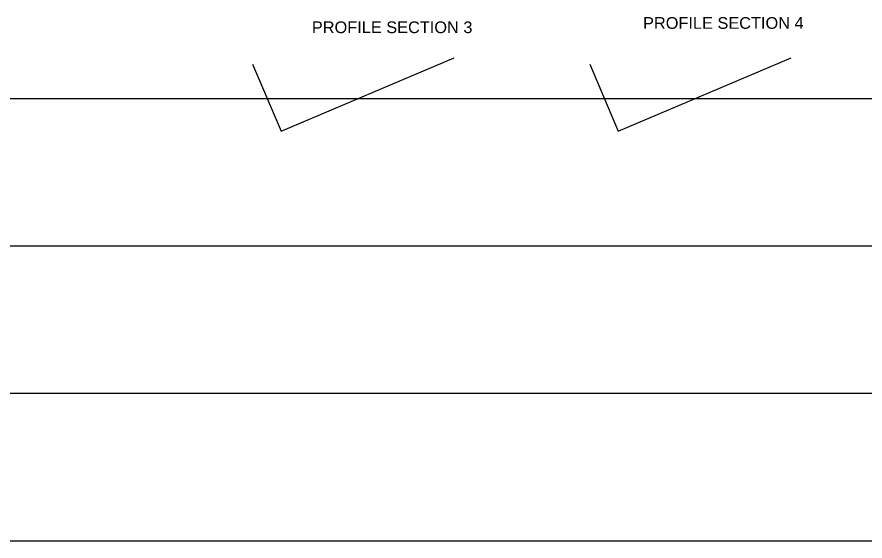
# Model space of a CAD drawing. Header units: millimetres. Extents: x 1066295 to 1300022, y -5734212 to -5454663.
# Drawn here: x 1156133 to 1174275, y -5693843 to -5682641 of the extents above; entities that cross this region are included whole.
import ezdxf

# ---------------------------------------------------------------- set-up
doc = ezdxf.new("R2010")
doc.units = ezdxf.units.MM
doc.header["$LTSCALE"] = 1000
doc.header["$MEASUREMENT"] = 0
for name, pattern in [('AUDIT_D_120904163729-0', [0]), ('T9_PROFILE SECTIONS$0$HIDDEN2', [0.1875, 0.125, -0.0625]), ('T9_PROFILE SECTIONS$0$PHANTOM2', [1.25, 0.625, -0.125, 0.125, -0.125, 0.125, -0.125])]:
    doc.linetypes.add(name, pattern=pattern)
doc.layers.get('0').update_dxf_attribs({"linetype": 'AUDIT_D_120904163729-0'})
doc.layers.add('T9_PROFILE SECTIONS$0$A-PROFILE SECTIONS', color=81, linetype='T9_PROFILE SECTIONS$0$PHANTOM2')
doc.layers.add('T9_PROFILE SECTIONS$0$LEVEL', color=7, linetype='Continuous')
doc.styles.add('T9_PROFILE SECTIONS$0$arial', font='sanss___.ttf')

# ---------------------------------------------------------------- blocks, each defined once
blk = doc.blocks.new('T9_PROFILE SECTIONS$0$A$C04612184')
at = {"layer": 'T9_PROFILE SECTIONS$0$LEVEL', "color": 8, "linetype": 'T9_PROFILE SECTIONS$0$HIDDEN2', "ltscale": 5}
for p, q in [((89.8181, 7.515), (-67.8271, 7.515)), ((89.8181, 4.365), (-67.8271, 4.365)), ((89.8181, 1.215), (-67.8271, 1.215)), ((89.8181, -1.935), (-67.8271, -1.935))]:
    blk.add_line(p, q, dxfattribs=at)
blk = doc.blocks.new('T9_PROFILE SECTIONS$0$A$C17C6658F')
at = {"linetype": 'ByBlock'}
blk.add_lwpolyline([(-2481.6, -92459.9), (-1873.9, -93891.7), (1828.6, -92320.2)], dxfattribs=at)
blk = doc.blocks.new('T9_PROFILE SECTIONS$0$A$C269B28FE')
at = {"linetype": 'ByBlock', "elevation": 0}
blk.add_lwpolyline([(-1080.1, -96287.4), (-472.3, -97719.3), (3230.2, -96147.7)], dxfattribs=at)
at = {"layer": 'T9_PROFILE SECTIONS$0$A-PROFILE SECTIONS', "linetype": 'ByBlock', "insert": (186.9, -95370.9), "char_height": 250, "attachment_point": 1, "style": 'T9_PROFILE SECTIONS$0$arial'}
blk.add_mtext_dynamic_manual_height_columns('{\\f@Arial Unicode MS|b0|i0|c0|p34;PROFILE SECTION 3}', width=3573.968, gutter_width=500, heights=[0], dxfattribs=at)
blk = doc.blocks.new('T9_PROFILE SECTIONS')
at = {"layer": 'T9_PROFILE SECTIONS$0$LEVEL', "linetype": 'ByBlock', "xscale": 1000, "yscale": 1000, "zscale": 1000}
blk.add_blockref('T9_PROFILE SECTIONS$0$A$C04612184', (1171279.5443, -5689510.054, -0.01), dxfattribs=at)
at = {"linetype": 'ByBlock'}
blk.add_blockref('T9_PROFILE SECTIONS$0$A$C17C6658F', (1172612.8836, -5588795.054, -0.01), dxfattribs=at)
blk.add_blockref('T9_PROFILE SECTIONS$0$A$C269B28FE', (1164000.4747, -5584967.5252, -0.01), dxfattribs=at)
at = {"layer": 'T9_PROFILE SECTIONS$0$A-PROFILE SECTIONS', "linetype": 'ByBlock', "insert": (1171271.8119, -5680246.5245, -0.01), "char_height": 250, "attachment_point": 1, "style": 'T9_PROFILE SECTIONS$0$arial'}
blk.add_mtext_dynamic_manual_height_columns('{\\f@Arial Unicode MS|b0|i0|c0|p34;PROFILE SECTION 4}', width=3573.967597, gutter_width=500, heights=[0], dxfattribs=at)

msp = doc.modelspace()

# ---------------------------------------------------------------- block references
at = {"linetype": 'ByBlock'}
msp.add_blockref('T9_PROFILE SECTIONS', (-1745, -2398, 0), dxfattribs=at)

doc.saveas('drawing.dxf')
